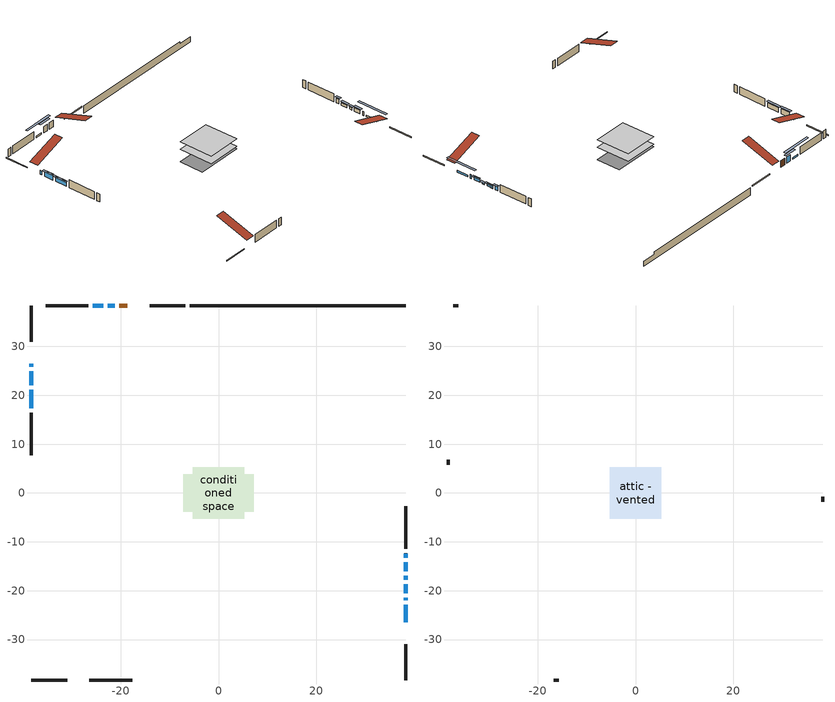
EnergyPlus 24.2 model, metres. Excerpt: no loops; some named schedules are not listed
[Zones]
conditioned space
 floor adiabatic (AdiabaticFloorConstruction): -5.3,-5.3 -5.3,5.3 5.3,5.3 5.3,-5.3 z0.61
 floor foundation (Slab1 construction): -7.24,-3.8 -7.24,3.8 7.24,3.8 7.24,-3.8 z-1.76
 wall outside (RimJoist1 construction): -6.81,38.29 -14.1,38.29 / -38.29,-38.29 -31,-38.29 / -38.29,38.29 -38.29,31 / 38.29,-38.29 38.29,-31 z0.61:0.91
 wall outside (AdiabaticWallConstruction 1): -18.68,38.29 -20.29,38.29 z0.61:2.64
 wall outside (AdiabaticWallConstruction): -38.29,26.42 -38.29,25.85 / 38.29,-21.91 38.29,-21.49 z0.61:1.83; -21.22,38.29 -22.65,38.29 z0.61:2.59; 38.29,-26.42 38.29,-22.84 z0.61:1.17; -23.57,38.29 -25.76,38.29 z0.61:1.12; 38.29,-20.56 38.29,-18.68 z0.61:1.75; 38.29,-17.75 38.29,-16.99 z0.61:1.27; 38.29,-16.06 38.29,-14.18 z0.61:1.47; 38.29,-13.25 38.29,-12.39 / -38.29,21.12 -38.29,17.36 z0.61:2.08; -38.29,24.92 -38.29,22.05 z0.61:2.26
 wall outside (Wall1 construction): -26.69,38.29 -35.41,38.29 / -26.42,-38.29 -17.69,-38.29 / -38.29,16.43 -38.29,7.7 / 38.29,-11.46 38.29,-2.73 z0.61:3.05
 wall foundation (FoundationWall1 construction): -5.88,38.29,-1.76 -5.88,38.29,0.61 33.87,38.29,0.61 33.87,38.29,-0.09 38.29,38.29,-0.09 38.29,38.29,-1.76
 window (WindowConstruction 7): -38.29,26.42 -38.29,25.85 z0.61:1.83
 window (WindowConstruction 6): -21.22,38.29 -22.64,38.29 z0.61:2.59
 window (WindowConstruction 9): 38.29,-26.42 38.29,-22.84 z0.61:1.17
 window (WindowConstruction 10): -23.57,38.29 -25.76,38.29 z0.61:1.12
 window (WindowConstruction 8): 38.29,-21.91 38.29,-21.49 z0.61:1.83
 window (WindowConstruction): 38.29,-20.56 38.29,-18.68 z0.61:1.75
 window (WindowConstruction 1): 38.29,-17.75 38.29,-16.99 z0.61:1.27
 window (WindowConstruction 2): 38.29,-16.06 38.29,-14.18 z0.61:1.47
 window (WindowConstruction 3): 38.29,-13.25 38.29,-12.39 z0.61:2.08
 window (WindowConstruction 4): -38.29,24.92 -38.29,22.05 z0.61:2.26
 window (WindowConstruction 5): -38.29,21.12 -38.29,17.36 z0.61:2.08
 door (Door): -18.68,38.29 -20.29,38.29 z0.61:2.64
 ceiling adiabatic (AdiabaticFloorConstruction): 5.3,-5.3 5.3,5.3 -5.3,5.3 -5.3,-5.3 z0.61
attic - vented
 floor to conditioned space (Floor1 construction Reversed): -5.3,-5.3 -5.3,5.3 5.3,5.3 5.3,-5.3 z3.05
 wall outside (Wall2 construction): -36.34,38.29 -37.36,38.29 / -16.76,-38.29 -15.75,-38.29 / -38.29,6.77 -38.29,5.76 / 38.29,-1.8 38.29,-0.79 z0.61:3.05
 roof outside (Roof1 construction): -17.75,38.29,3.05 -17.75,27.96,6.49 -15.03,27.96,6.49 -15.03,38.29,3.05; -27.35,-38.29,3.05 -27.35,-27.96,6.49 -30.07,-27.96,6.49 -30.07,-38.29,3.05; -38.29,27.35,3.05 -27.96,27.35,6.49 -27.96,30.07,6.49 -38.29,30.07,3.05; 38.29,-27.35,3.05 27.96,-27.35,6.49 27.96,-30.07,6.49 38.29,-30.07,3.05
shading: -23.86,38.29 -20,38.29 -20,38.89 -23.86,38.89 z3.81; 38.29,-19.79 38.29,-29.47 38.89,-29.47 38.89,-19.79 z4.22; -29.42,38.29 -19.91,38.29 -19.91,38.89 -29.42,38.89 z4.78; 38.29,-18.38 38.29,-20.86 38.89,-20.86 38.89,-18.38 z2.05; 38.29,-16.69 38.29,-18.05 38.89,-18.05 38.89,-16.69 z1.57; 38.29,-13.88 38.29,-16.36 38.89,-16.36 38.89,-13.88 z1.77; 38.29,-12.09 38.29,-13.55 38.89,-13.55 38.89,-12.09 z2.38; -38.29,21.75 -38.29,25.22 -38.89,25.22 -38.89,21.75 z2.56; -38.29,17.06 -38.29,21.42 -38.89,21.42 -38.89,17.06 z2.38
[Building]
Building 1: Terrain=Suburbs
[Site:Location]
Mont Joli AP_QC: Latitude {deg}=48.61; Longitude {deg}=-68.21; Time Zone {hr}=-5; Elevation {m}=52; Keep Site Location Information=Yes
[Site:GroundTemperature:Shallow]
-0.843868, -3.04892, -3.2255, -2.1791, 2.02165, 6.20283, 9.82768, 12.1239, 12.319, 10.4514, 6.91898, 2.86606
[Site:WaterMainsTemperature]
Calculation Method=Schedule; Temperature Schedule=mains temperature schedule
[Material] Roughness=Rough; Thermal Absorptance=0.9
Name | Thickness {m} | Conductivity {W/m-K} | Density {kg/m3} | Specific Heat {J/kg-K} | Solar Absorptance | Visible Absorptance
asphalt or fiberglass shingles | 0.00635 | 0.162714 | 1121.4 | 1465.45 | 0.4 | 0.4
ceiling stud and cavity | 0.1397 | 0.0999208 | 65.682 | 1177.47 | 0.7 | 0.7
concrete 4.0 in. | 0.1016 | 1.803125 | 2242.8 | 837.4 | 0.7 | 0.7
concrete 8.0 in. | 0.2032 | 1.803125 | 2242.8 | 837.4 | 0.7 | 0.7
door material | 0.04445 | 0.0451087 | 512.64 | 1214.23 | 0.7 | 0.7
exterior vertical ins | 0.0145421 | 0.029427 | 32.04 | 1214.23 | 0.7 | 0.7
floor covering | 0.0127 | 0.0433444 | 54.468 | 1339.84 | 0.6 | 0.6
floor rigid ins; wall rigid ins | 0.512978 | 0.029427 | 32.04 | 1214.23 | 0.7 | 0.7
floor stud and cavity | 0.1397 | 1.75129 | 37.0049 | 1207.88 | 0.7 | 0.7
furniture material conditioned space 1 | 0.1524 | 0.115458 | 640.8 | 1214.23 | 0.6 | 0.6
gypsum board | 0.0127 | 0.160291 | 801 | 837.4 | 0.6 | 0.6
gypsum board 1 | 0.0127 | 0.160291 | 801 | 837.4 | 0.7 | 0.7
osb sheathing 0.5 in. | 0.0127 | 0.115458 | 512.64 | 1214.23 | 0.7 | 0.7
osb sheathing 0.75 in. | 0.01905 | 0.115458 | 512.64 | 1214.23 | 0.7 | 0.7
osb sheathing 2.0 in. | 0.0508 | 0.115458 | 512.64 | 1214.23 | 0.7 | 0.7
rim joist rigid ins | 0.051816 | 0.029427 | 32.04 | 1214.23 | 0.7 | 0.7
rim joist stud and cavity | 0.0508 | 0.0606628 | 125.044 | 1163.47 | 0.6 | 0.6
wall stud and cavity | 0.1397 | 0.0731903 | 139.0536 | 1170.24 | 0.7 | 0.7
wall stud and cavity 1 | 0.0889 | 6.1454 | 50.32683 | 1063.81 | 0.6 | 0.6
wall stud and cavity 2 | 0.0889 | 0.380278 | 52.3479 | 1209.89 | 0.7 | 0.7
wall stud and cavity 3 | 0.0889 | 0.391764 | 83.0341 | 1211.67 | 0.7 | 0.7
wood siding | 0.0254 | 0.102417 | 544.68 | 1172.36 | 0.4 | 0.4
wood siding 1 | 0.00254 | 0.102417 | 544.68 | 1172.36 | 0.4 | 0.4
wood siding 2; wood siding 3; wood siding 4 | 0.0254 | 0.102417 | 544.68 | 1172.36 | 0.7 | 0.7
[WindowMaterial:SimpleGlazingSystem]
Name | U-Factor {W/m2-K} | Solar Heat Gain Coefficient
WindowMaterial | 2.921331 | 0.62
WindowMaterial 1 | 2.99742 | 0.5
WindowMaterial 10 | 3.03659 | 0.46
WindowMaterial 2 | 2.941204 | 0.6
WindowMaterial 3 | 2.94859 | 0.58
WindowMaterial 4 | 2.8884 | 0.67
WindowMaterial 5 | 2.907136 | 0.64
WindowMaterial 6 | 2.9395 | 0.62
WindowMaterial 7 | 2.96164 | 0.62
WindowMaterial 8 | 3.04227 | 0.45
WindowMaterial 9 | 3.02581 | 0.48
[Construction]
AdiabaticFloorConstruction: floor stud and cavity, floor rigid ins, osb sheathing 0.75 in., floor covering
AdiabaticWallConstruction: wood siding 3, wall rigid ins, wall stud and cavity 2, gypsum board
AdiabaticWallConstruction 1: wood siding 4, wall rigid ins, wall stud and cavity 2, gypsum board
Door: door material
Floor1 construction Reversed: gypsum board, ceiling stud and cavity
FoundationWall1 construction: concrete 8.0 in., gypsum board 1
furniture construction conditioned space 1: furniture material conditioned space 1
PartitionWallConstruction: gypsum board, wall stud and cavity 3, gypsum board
RimJoist1 construction: wood siding 2, rim joist rigid ins, osb sheathing 2.0 in., rim joist stud and cavity
Roof1 construction: asphalt or fiberglass shingles
Slab1 construction: concrete 4.0 in.
Wall1 construction: wood siding, osb sheathing 0.5 in., wall stud and cavity, gypsum board
Wall2 construction: wood siding 1, wall stud and cavity 1
WindowConstruction: WindowMaterial
WindowConstruction 1: WindowMaterial 1
WindowConstruction 10: WindowMaterial 10
WindowConstruction 2: WindowMaterial 2
WindowConstruction 3: WindowMaterial 3
WindowConstruction 4: WindowMaterial 4
WindowConstruction 5: WindowMaterial 5
WindowConstruction 6: WindowMaterial 6
WindowConstruction 7: WindowMaterial 7
WindowConstruction 8: WindowMaterial 8
WindowConstruction 9: WindowMaterial 9
[Zone] Multiplier=1; Part of Total Floor Area=Yes
Name | Volume {m3}
attic - vented | 62.7637
conditioned space | 556
[Space]
Name | Zone | Volume {m3}
attic - vented 1 | attic - vented | 62.7637
conditioned space 1 | conditioned space | 556
[ZoneInfiltration:EffectiveLeakageArea]
infil attic - vented 1: Zone or Space=attic - vented 1; Schedule=Always On Discrete; Effective Air Leakage Area {cm2}=3907.83; Stack Coefficient=0.000408866; Wind Coefficient=1.36619e-05
[ZoneMixing]
whole house fan mix: Zone or Space=attic - vented; Schedule=Always On Continuous; Design Flow Rate Calculation Method=Flow/Zone; Design Flow Rate {m3/s}=0; Source Zone or Space=conditioned space
[SurfaceProperty:ExposedFoundationPerimeter]
Slab1: Exposed Perimeter Calculation Method=TotalExposedPerimeter; Total Exposed Perimeter {m}=44.166
[InternalMass] Zone or ZoneList=conditioned space; Space or SpaceList=conditioned space 1
Name | Construction | Surface Area {m2}
furniture mass conditioned space 1 | furniture construction conditioned space 1 | 88.9602
partition wall mass | PartitionWallConstruction | 222.401
[Lights]
interior lighting: Zone or ZoneList or Space or SpaceList=conditioned space 1; Schedule=interior lighting schedule; Design Level Calculation Method=LightingLevel; Lighting Level {W}=343.2; Return Air Fraction=0; Fraction Radiant=0.6; Fraction Visible=0.2; Fraction Replaceable=1
[People]
occupants: Zone or ZoneList or Space or SpaceList=conditioned space 1; Number of People Schedule=occupants schedule; Number of People Calculation Method=People; Number of People=3; Fraction Radiant=0.314171; Sensible Heat Fraction=0.56303; Activity Level Schedule=occupants activity schedule; Carbon Dioxide Generation Rate {m3/s-W}=0; Enable ASHRAE 55 Comfort Warnings=No; Mean Radiant Temperature Calculation Type=EnclosureAveraged
[ElectricEquipment] Zone or ZoneList or Space or SpaceList=conditioned space 1; Design Level Calculation Method=EquipmentLevel
Name | Schedule | Design Level {W} | Fraction Latent | Fraction Radiant | Fraction Lost
clothes dryer | clothes dryer schedule | 140.772 | 0.015 | 0.081 | 0.85
clothes washer | clothes washer schedule | 32.1985 | 0.03 | 0.162 | 0.7
cooking range | cooking range schedule | 215.147 | 0.08 | 0.432 | 0.2
dishwasher | dishwasher schedule | 66.8632 | 0.3 | 0.18 | 0.4
fridge | fridge schedule | 72.9452 | 0 | 0.6 | 0
mech vent house fan | mech vent house fan schedule | 0 | 0 | 0 | 1
mech vent house fan cfis | mech vent house fan cfis schedule | 0 | 0 | 0 | 0
mech vent range fan 0 | mech vent range fan 0 schedule | 150 | 0 | 0 | 1
misc plug loads | misc plug loads schedule | 494.7 | 0.045 | 0.513 | 0.1
whole house fan | Always On Discrete | 0 | 0 | 0 | 1
[OtherEquipment] Zone or ZoneList or Space or SpaceList=conditioned space 1; Design Level Calculation Method=EquipmentLevel
Name | Fuel Type | Schedule | Design Level {W} | Fraction Latent | Fraction Radiant | Fraction Lost
clothes dryer 1 | Electricity | clothes dryer schedule | 0 | 0.015 | 0.081 | 0.85
cooking range 1 | Electricity | cooking range schedule | 0 | 0.08 | 0.432 | 0.2
general water use latent | None | general water use schedule | 62.594 | 1 | 0 | 0
general water use sensible | None | general water use schedule | -61.6891 | 0 | 0.6 | 0
mech vent house fan latent load | None | Always On Discrete | 0 | 1 | 0 | 0
mech vent house fan sensible load | None | Always On Discrete | 0 | 0 | 0 | 0
water heater energy adjustment1 | Electricity | Always On Discrete | 0.01 | 0 | 0 | 1
[ZoneInfiltration:DesignFlowRate] Zone or ZoneList or Space or SpaceList=conditioned space 1; Schedule=Always On Discrete; Design Flow Rate Calculation Method=Flow/Zone; Design Flow Rate {m3/s}=0
infil flow; natural vent flow; whole house fan flow
[ZoneControl:Thermostat]
conditioned space Thermostat: Zone or ZoneList=conditioned space; Control Type Schedule=conditioned space Thermostat Schedule; Control 1=conditioned space temperature setpoint; Temperature Difference Between Cutout And Setpoint {deltaC}=0
[ZoneHVAC:Baseboard:Convective:Electric]
electric baseboard: Availability Schedule=Always On Discrete; Heating Design Capacity {W}=12307.8; Efficiency=1
[Zone equipment]
conditioned space: electric baseboard
[Foundation:Kiva]
Foundation Kiva 1: Initial Indoor Air Temperature {C}=18; Wall Height Above Grade {m}=0.609996; Wall Depth Below Slab {m}=0.2032; Custom Block Material Name 1=exterior vertical ins; Custom Block Depth 1 {m}=2.37; Custom Block X Position 1 {m}=0.2159; Custom Block Z Position 1 {m}=0
[Foundation:Kiva:Settings]
Soil Conductivity {W/m-K}=0.849921; Soil Density {kg/m3}=1842.3; Soil Specific Heat {J/kg-K}=418.7; Ground Solar Absorptivity=0.9; Ground Thermal Absorptivity=0.9; Ground Surface Roughness {m}=0.03; Far-Field Width {m}=40; Deep-Ground Boundary Condition=ZeroFlux; Deep-Ground Depth {m}=40; Minimum Cell Dimension {m}=0.2; Maximum Cell Growth Coefficient=3; Simulation Timestep=Timestep
[Exterior:Lights]
exterior lighting: Schedule=exterior lighting schedule; Design Level {W}=75.6
[EnergyManagementSystem:GlobalVariable]
infil_program_Qfan
infil_program_Qinf
natural_vent_program_Qnv
natural_vent_program_Qwhf
[EnergyManagementSystem:Sensor]
Name | Output:Variable or Output:Meter Index Key | Output:Variable or Output:Meter
airflow_gain | infil flow | Infiltration Sensible Heat Gain Energy
airflow_gain_1 | natural vent flow | Infiltration Sensible Heat Gain Energy
airflow_gain_2 | whole house fan flow | Infiltration Sensible Heat Gain Energy
airflow_loss | infil flow | Infiltration Sensible Heat Loss Energy
airflow_loss_1 | natural vent flow | Infiltration Sensible Heat Loss Energy
airflow_loss_2 | whole house fan flow | Infiltration Sensible Heat Loss Energy
clg_load_cond |  | Cooling:EnergyTransfer:Zone:CONDITIONED SPACE
clg_sp_s; clg_sp_s_1 | cooling setpoint | Schedule Value
clothes_dryer_exhaust_0_sch_s | clothes dryer exhaust 0 schedule | Schedule Value
conditioned_space_clg_unmet_s | conditioned space | Zone Cooling Setpoint Not Met Time
conditioned_space_htg_unmet_s | conditioned space | Zone Heating Setpoint Not Met Time
cool_season | cooling season schedule | Schedule Value
fridge_tin_s | conditioned space | Zone Mean Air Temperature
htg_load_cond |  | Heating:EnergyTransfer:Zone:CONDITIONED SPACE
htg_sp_s; htg_sp_s_1 | heating setpoint | Schedule Value
ig_ee_conv | clothes dryer | Electric Equipment Convective Heating Energy
ig_ee_conv_2 | cooking range | Electric Equipment Convective Heating Energy
ig_ee_conv_4 | fridge | Electric Equipment Convective Heating Energy
ig_ee_conv_5 | misc plug loads | Electric Equipment Convective Heating Energy
ig_ee_conv_6 | whole house fan | Electric Equipment Convective Heating Energy
ig_ee_rad | clothes dryer | Electric Equipment Radiant Heating Energy
ig_ee_rad_2 | cooking range | Electric Equipment Radiant Heating Energy
ig_ee_rad_4 | fridge | Electric Equipment Radiant Heating Energy
ig_ee_rad_5 | misc plug loads | Electric Equipment Radiant Heating Energy
ig_ee_rad_6 | whole house fan | Electric Equipment Radiant Heating Energy
ig_lgt_conv | interior lighting | Lights Convective Heating Energy
ig_lgt_rad | interior lighting | Lights Radiant Heating Energy
ig_lgt_vis | interior lighting | Lights Visible Radiation Heating Energy
ig_oe_conv | clothes dryer 1 | Other Equipment Convective Heating Energy
ig_oe_conv_1 | cooking range 1 | Other Equipment Convective Heating Energy
ig_oe_conv_2 | general water use latent | Other Equipment Convective Heating Energy
ig_oe_conv_3 | general water use sensible | Other Equipment Convective Heating Energy
ig_oe_conv_4 | water heater energy adjustment1 | Other Equipment Convective Heating Energy
ig_oe_rad | clothes dryer 1 | Other Equipment Radiant Heating Energy
ig_oe_rad_1 | cooking range 1 | Other Equipment Radiant Heating Energy
ig_oe_rad_2 | general water use latent | Other Equipment Radiant Heating Energy
ig_oe_rad_3 | general water use sensible | Other Equipment Radiant Heating Energy
ig_oe_rad_4 | water heater energy adjustment1 | Other Equipment Radiant Heating Energy
ig_ppl_conv | occupants | People Convective Heating Energy
ig_ppl_rad | occupants | People Radiant Heating Energy
im_conv | furniture mass conditioned space 1 | Surface Inside Face Convection Heat Gain Energy
im_conv_1 | partition wall mass | Surface Inside Face Convection Heat Gain Energy
im_ig | furniture mass conditioned space 1 | Surface Inside Face Internal Gains Radiation Heat Gain Energy
im_ig_1 | partition wall mass | Surface Inside Face Internal Gains Radiation Heat Gain Energy
im_lgt | furniture mass conditioned space 1 | Surface Inside Face Lights Radiation Heat Gain Energy
im_lgt_1 | partition wall mass | Surface Inside Face Lights Radiation Heat Gain Energy
im_sol | furniture mass conditioned space 1 | Surface Inside Face Solar Radiation Heat Gain Energy
im_sol_1 | partition wall mass | Surface Inside Face Solar Radiation Heat Gain Energy
im_surf | furniture mass conditioned space 1 | Surface Inside Face Net Surface Thermal Radiation Heat Gain Energy
im_surf_1 | partition wall mass | Surface Inside Face Net Surface Thermal Radiation Heat Gain Energy
mech_vent_range_fan_0_sch_s | mech vent range fan 0 schedule | Schedule Value
mv_conv | mech vent house fan | Electric Equipment Convective Heating Energy
mv_conv_1 | mech vent house fan cfis | Electric Equipment Convective Heating Energy
mv_conv_2 | mech vent range fan 0 | Electric Equipment Convective Heating Energy
mv_conv_3 | mech vent house fan latent load | Other Equipment Convective Heating Energy
mv_conv_4 | mech vent house fan sensible load | Other Equipment Convective Heating Energy
mv_rad | mech vent house fan | Electric Equipment Radiant Heating Energy
mv_rad_1 | mech vent house fan cfis | Electric Equipment Radiant Heating Energy
mv_rad_2 | mech vent range fan 0 | Electric Equipment Radiant Heating Energy
mv_rad_3 | mech vent house fan latent load | Other Equipment Radiant Heating Energy
mv_rad_4 | mech vent house fan sensible load | Other Equipment Radiant Heating Energy
natural_vent_s | natural vent schedule | Schedule Value
out_pb_s |  | Site Outdoor Air Barometric Pressure
out_wt_s |  | Site Outdoor Air Humidity Ratio
site_vw_s |  | Site Wind Speed
ss_back_out | Window1 | Surface Window Shortwave from Zone Back Out Window Heat Transfer Rate
ss_back_out_1 | Window10 | Surface Window Shortwave from Zone Back Out Window Heat Transfer Rate
ss_back_out_10 | Window8 | Surface Window Shortwave from Zone Back Out Window Heat Transfer Rate
ss_back_out_2 | Window11 | Surface Window Shortwave from Zone Back Out Window Heat Transfer Rate
ss_back_out_3 | Window14 | Surface Window Shortwave from Zone Back Out Window Heat Transfer Rate
ss_back_out_4 | Window2 | Surface Window Shortwave from Zone Back Out Window Heat Transfer Rate
ss_back_out_5 | Window3 | Surface Window Shortwave from Zone Back Out Window Heat Transfer Rate
ss_back_out_6 | Window4 | Surface Window Shortwave from Zone Back Out Window Heat Transfer Rate
ss_back_out_7 | Window5 | Surface Window Shortwave from Zone Back Out Window Heat Transfer Rate
ss_back_out_8 | Window6 | Surface Window Shortwave from Zone Back Out Window Heat Transfer Rate
ss_back_out_9 | Window7 | Surface Window Shortwave from Zone Back Out Window Heat Transfer Rate
ss_conv | Door1 | Surface Inside Face Convection Heat Gain Energy
ss_conv_1 | Window1 | Surface Inside Face Convection Heat Gain Energy
ss_conv_10 | Window7 | Surface Inside Face Convection Heat Gain Energy
ss_conv_11 | Window8 | Surface Inside Face Convection Heat Gain Energy
ss_conv_2 | Window10 | Surface Inside Face Convection Heat Gain Energy
ss_conv_3 | Window11 | Surface Inside Face Convection Heat Gain Energy
ss_conv_4 | Window14 | Surface Inside Face Convection Heat Gain Energy
ss_conv_5 | Window2 | Surface Inside Face Convection Heat Gain Energy
ss_conv_6 | Window3 | Surface Inside Face Convection Heat Gain Energy
ss_conv_7 | Window4 | Surface Inside Face Convection Heat Gain Energy
ss_conv_8 | Window5 | Surface Inside Face Convection Heat Gain Energy
ss_conv_9 | Window6 | Surface Inside Face Convection Heat Gain Energy
ss_ig | Door1 | Surface Inside Face Internal Gains Radiation Heat Gain Energy
ss_ig_1 | Window1 | Surface Inside Face Internal Gains Radiation Heat Gain Energy
ss_ig_10 | Window7 | Surface Inside Face Internal Gains Radiation Heat Gain Energy
ss_ig_11 | Window8 | Surface Inside Face Internal Gains Radiation Heat Gain Energy
ss_ig_2 | Window10 | Surface Inside Face Internal Gains Radiation Heat Gain Energy
ss_ig_3 | Window11 | Surface Inside Face Internal Gains Radiation Heat Gain Energy
ss_ig_4 | Window14 | Surface Inside Face Internal Gains Radiation Heat Gain Energy
ss_ig_5 | Window2 | Surface Inside Face Internal Gains Radiation Heat Gain Energy
ss_ig_6 | Window3 | Surface Inside Face Internal Gains Radiation Heat Gain Energy
ss_ig_7 | Window4 | Surface Inside Face Internal Gains Radiation Heat Gain Energy
ss_ig_8 | Window5 | Surface Inside Face Internal Gains Radiation Heat Gain Energy
ss_ig_9 | Window6 | Surface Inside Face Internal Gains Radiation Heat Gain Energy
ss_lgt | Door1 | Surface Inside Face Lights Radiation Heat Gain Energy
ss_sol | Door1 | Surface Inside Face Solar Radiation Heat Gain Energy
ss_surf | Door1 | Surface Inside Face Net Surface Thermal Radiation Heat Gain Energy
ss_surf_1 | Window1 | Surface Inside Face Net Surface Thermal Radiation Heat Gain Energy
ss_surf_10 | Window7 | Surface Inside Face Net Surface Thermal Radiation Heat Gain Energy
ss_surf_11 | Window8 | Surface Inside Face Net Surface Thermal Radiation Heat Gain Energy
ss_surf_2 | Window10 | Surface Inside Face Net Surface Thermal Radiation Heat Gain Energy
ss_surf_3 | Window11 | Surface Inside Face Net Surface Thermal Radiation Heat Gain Energy
ss_surf_4 | Window14 | Surface Inside Face Net Surface Thermal Radiation Heat Gain Energy
ss_surf_5 | Window2 | Surface Inside Face Net Surface Thermal Radiation Heat Gain Energy
ss_surf_6 | Window3 | Surface Inside Face Net Surface Thermal Radiation Heat Gain Energy
ss_surf_7 | Window4 | Surface Inside Face Net Surface Thermal Radiation Heat Gain Energy
ss_surf_8 | Window5 | Surface Inside Face Net Surface Thermal Radiation Heat Gain Energy
ss_surf_9 | Window6 | Surface Inside Face Net Surface Thermal Radiation Heat Gain Energy
ss_trans_in | Window1 | Surface Window Transmitted Solar Radiation Rate
ss_trans_in_1 | Window10 | Surface Window Transmitted Solar Radiation Rate
ss_trans_in_10 | Window8 | Surface Window Transmitted Solar Radiation Rate
ss_trans_in_2 | Window11 | Surface Window Transmitted Solar Radiation Rate
ss_trans_in_3 | Window14 | Surface Window Transmitted Solar Radiation Rate
ss_trans_in_4 | Window2 | Surface Window Transmitted Solar Radiation Rate
ss_trans_in_5 | Window3 | Surface Window Transmitted Solar Radiation Rate
ss_trans_in_6 | Window4 | Surface Window Transmitted Solar Radiation Rate
ss_trans_in_7 | Window5 | Surface Window Transmitted Solar Radiation Rate
ss_trans_in_8 | Window6 | Surface Window Transmitted Solar Radiation Rate
ss_trans_in_9 | Window7 | Surface Window Transmitted Solar Radiation Rate
ss_trans_out | Window1 | Surface Inside Face Initial Transmitted Diffuse Transmitted Out Window Solar Radiation Rate
ss_trans_out_1 | Window10 | Surface Inside Face Initial Transmitted Diffuse Transmitted Out Window Solar Radiation Rate
ss_trans_out_10 | Window8 | Surface Inside Face Initial Transmitted Diffuse Transmitted Out Window Solar Radiation Rate
ss_trans_out_2 | Window11 | Surface Inside Face Initial Transmitted Diffuse Transmitted Out Window Solar Radiation Rate
ss_trans_out_3 | Window14 | Surface Inside Face Initial Transmitted Diffuse Transmitted Out Window Solar Radiation Rate
ss_trans_out_4 | Window2 | Surface Inside Face Initial Transmitted Diffuse Transmitted Out Window Solar Radiation Rate
ss_trans_out_5 | Window3 | Surface Inside Face Initial Transmitted Diffuse Transmitted Out Window Solar Radiation Rate
ss_trans_out_6 | Window4 | Surface Inside Face Initial Transmitted Diffuse Transmitted Out Window Solar Radiation Rate
ss_trans_out_7 | Window5 | Surface Inside Face Initial Transmitted Diffuse Transmitted Out Window Solar Radiation Rate
ss_trans_out_8 | Window6 | Surface Inside Face Initial Transmitted Diffuse Transmitted Out Window Solar Radiation Rate
ss_trans_out_9 | Window7 | Surface Inside Face Initial Transmitted Diffuse Transmitted Out Window Solar Radiation Rate
s_conv | Floor1 | Surface Inside Face Convection Heat Gain Energy
s_conv_1 | FoundationWall1 | Surface Inside Face Convection Heat Gain Energy
s_conv_10 | Wall1:180 | Surface Inside Face Convection Heat Gain Energy
s_conv_11 | Wall1:270 | Surface Inside Face Convection Heat Gain Energy
s_conv_12 | Wall1:90 | Surface Inside Face Convection Heat Gain Energy
s_conv_2 | inferred conditioned ceiling | Surface Inside Face Convection Heat Gain Energy
s_conv_3 | inferred conditioned floor | Surface Inside Face Convection Heat Gain Energy
s_conv_4 | RimJoist1:0 | Surface Inside Face Convection Heat Gain Energy
s_conv_5 | RimJoist1:180 | Surface Inside Face Convection Heat Gain Energy
s_conv_6 | RimJoist1:270 | Surface Inside Face Convection Heat Gain Energy
s_conv_7 | RimJoist1:90 | Surface Inside Face Convection Heat Gain Energy
s_conv_8 | Slab1 | Surface Inside Face Convection Heat Gain Energy
s_conv_9 | Wall1:0 | Surface Inside Face Convection Heat Gain Energy
s_ig | Floor1 | Surface Inside Face Internal Gains Radiation Heat Gain Energy
s_ig_1 | FoundationWall1 | Surface Inside Face Internal Gains Radiation Heat Gain Energy
s_ig_10 | Wall1:180 | Surface Inside Face Internal Gains Radiation Heat Gain Energy
s_ig_11 | Wall1:270 | Surface Inside Face Internal Gains Radiation Heat Gain Energy
s_ig_12 | Wall1:90 | Surface Inside Face Internal Gains Radiation Heat Gain Energy
